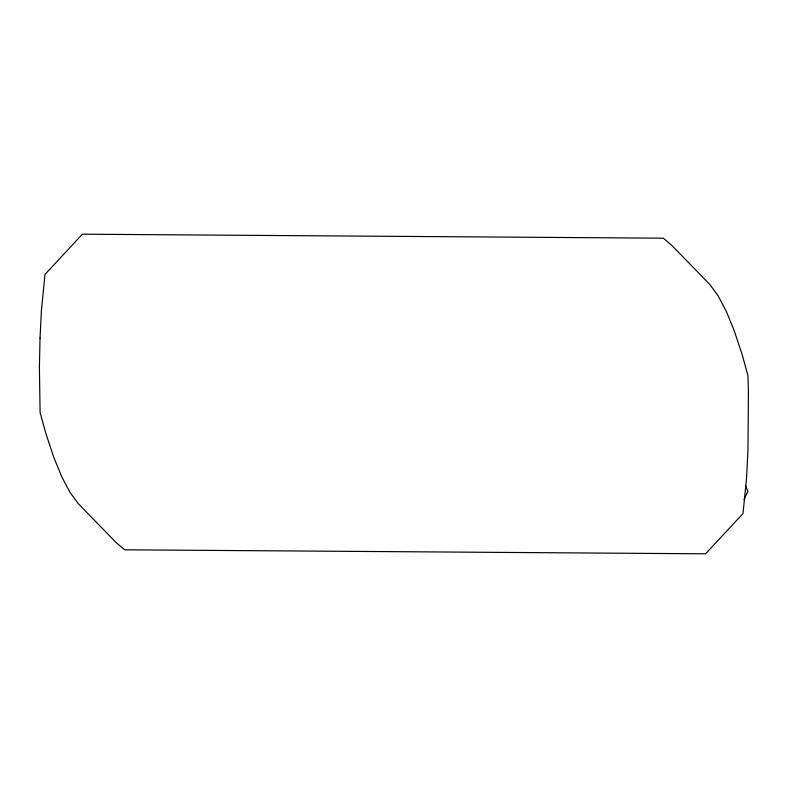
<?xml version="1.0" encoding="UTF-8"?>
<svg xmlns="http://www.w3.org/2000/svg" width="788" height="788" viewBox="0 0 788 788"><rect width="100%" height="100%" fill="white"/><g stroke="black" fill="none" stroke-linecap="round" stroke-linejoin="round"><path stroke-width="1.18" d="M744.099 499.533L747.842 491.397L745.635 485.713M40.03 338.091L39.4 367.474L40.099 412.626L46 433.892L53.82 457.404L61.809 476.888L69.935 492.283L78.189 503.542L116.082 542.508L124.681 549.807L705.595 553.806L743.015 513.559L746.581 477.646L747.97 449.909L748.433 391.075L747.901 375.374L742 354.108L734.18 330.596L726.191 311.112L718.065 295.717L709.811 284.458L671.918 245.492L663.319 238.193L82.405 234.194L44.985 274.441L41.419 310.354L40.03 338.091"/></g></svg>
